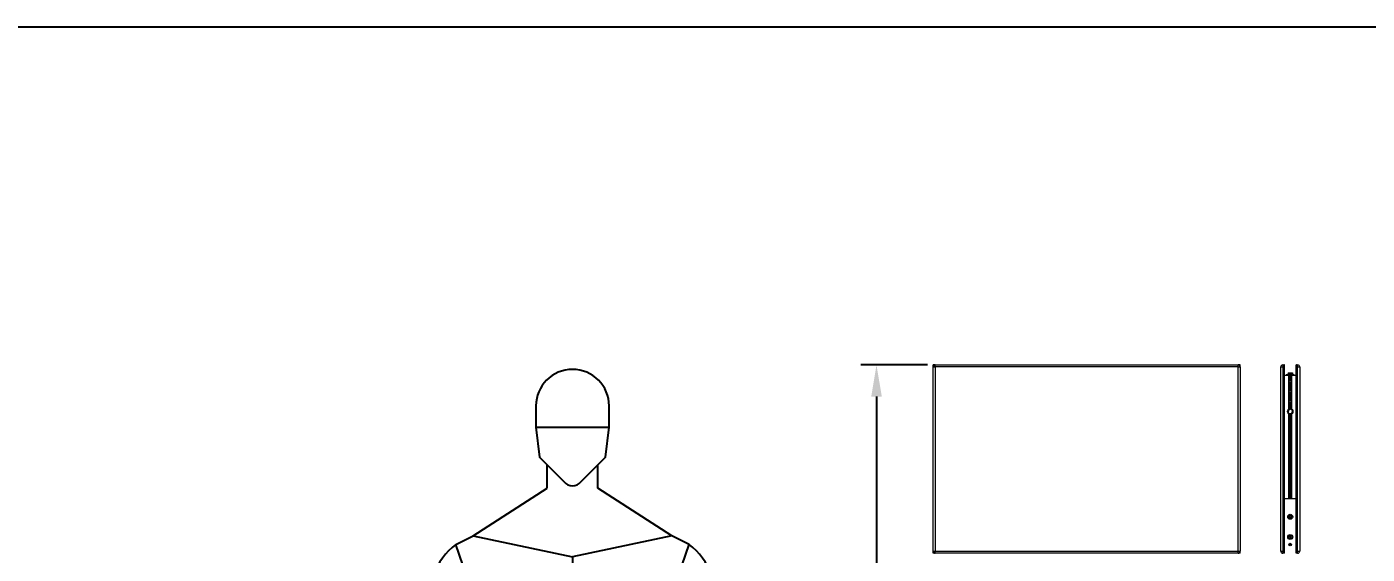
# Model space of a CAD drawing. Header units: inches. Extents: x 9936 to 27102, y -2774 to 11910.
# Drawn here: x 21339 to 23986, y 3303 to 4345 of the extents above; entities that cross this region are included whole.
import ezdxf

# ---------------------------------------------------------------- set-up
doc = ezdxf.new("R2010")
doc.units = ezdxf.units.IN
doc.header["$MEASUREMENT"] = 0
doc.layers.add('COTA', color=7, linetype='Continuous')
doc.layers.add('RECTO', color=20, linetype='Continuous')
doc.styles.get("Standard").update_dxf_attribs({"font": 'arial.ttf'})
doc.dimstyles.new('ISO-25', dxfattribs={"dimtxt": 2.5, "dimasz": 2.5, "dimexe": 1.25, "dimexo": 0.625, "dimtad": 1, "dimtxsty": 'Standard', "dimcen": 2.5, "dimadec": 0, "dimazin": 0, "dimtfac": 1, "dimtmove": 0, "dimatfit": 3, "dimfxl": 1, "dimarcsym": 0})

# ---------------------------------------------------------------- blocks, each defined once
blk = doc.blocks.new('*D14')
at = {"layer": 'COTA', "color": 0, "lineweight": -2, "transparency": 16777216}
for p, q in [((23117.4, 3676.9), (22985.7, 3676.9)), ((23016.9, 3614.4), (23016.9, 1933.4)), ((23218.4, 1870.9), (22985.7, 1870.9))]:
    blk.add_line(p, q, dxfattribs=at)
at = {"layer": 'COTA', "color": 0, "transparency": 16777216}
for points in [[(23006.5, 3614.4), (23027.4, 3614.4), (23016.9, 3676.9)], [(23006.5, 1933.4), (23027.4, 1933.4), (23016.9, 1870.9)]]:
    blk.add_solid(points, dxfattribs=at)
at = {"layer": 'Defpoints', "color": 0, "transparency": 16777216}
for p in [(23133, 3676.9), (23016.9, 1870.9), (23234, 1870.9)]:
    blk.add_point(p, dxfattribs=at)
at = {"layer": 'COTA', "color": 0, "transparency": 16777216, "insert": (22969.4, 2773.9), "char_height": 62.5, "attachment_point": 5, "rotation": 90}
blk.add_mtext('1806', dxfattribs=at)
blk = doc.blocks.new('A$C4D5502E0')
for p, q in [((758.9, 1699.9), (906.3, 1699.9)), ((782, 1578.5), (782, 1624.7)), ((883.1, 1578.5), (883.1, 1624.7)), ((634.6, 1483.1), (782, 1578.5)), ((1030.6, 1483.1), (883.1, 1578.5)), ((599.9, 1465.7), (634.6, 1483.1)), ((634.6, 1483.1), (832.6, 1441.2)), ((1030.6, 1483.1), (832.6, 1441.2)), ((1065.3, 1465.7), (1030.6, 1483.1)), ((695.3, 1188.2), (599.9, 1465.7)), ((969.9, 1188.2), (1065.3, 1465.7)), ((832.6, 1441.2), (832.6, 1196.1)), ((832.6, 1441.2), (832.6, 1196.1)), ((556.5, 1405), (556.5, 1248.9)), ((1108.6, 1405), (1108.6, 1248.9)), ((658.2, 1296.1), (643.2, 1110.1)), ((1007, 1296.1), (1021.9, 1110.1)), ((808, 1179.5), (695.3, 1188.2)), ((832.6, 1196.1), (808, 1179.5)), ((832.6, 1196.1), (857.1, 1179.5)), ((857.1, 1179.5), (969.9, 1188.2)), ((660.6, 1023.4), (632.7, 883.9)), ((660.6, 1023.4), (834, 945.4)), ((1004.6, 1023.4), (831.1, 945.4)), ((1004.6, 1023.4), (1032.5, 883.9)), ((832.6, 946), (832.6, 790.7)), ((832.6, 946), (832.6, 790.7)), ((832.6, 790.7), (816.7, 650.5)), ((832.6, 790.7), (848.4, 650.5)), ((816.7, 650.5), (799.4, 546.4)), ((848.4, 650.5), (865.8, 546.4)), ((703.9, 546.4), (703.9, 468.3)), ((703.9, 546.4), (799.4, 546.4)), ((799.4, 546.4), (799.4, 441.1)), ((961.2, 546.4), (865.8, 546.4)), ((865.8, 546.4), (865.8, 441.1)), ((961.2, 546.4), (961.2, 468.3)), ((703.9, 468.3), (799.4, 468.3)), ((961.2, 468.3), (865.8, 468.3)), ((686.6, 364.3), (738.6, 147.4)), ((978.5, 364.3), (926.5, 147.4)), ((738.6, 147.4), (790.7, 147.4)), ((790.7, 112.7), (790.7, 147.4)), ((874.5, 112.7), (874.5, 147.4)), ((926.5, 147.4), (874.5, 147.4)), ((799.4, 104.1), (790.7, 112.7)), ((865.8, 104.1), (874.5, 112.7)), ((790.7, 86.7), (799.4, 95.4)), ((790.7, 69.4), (790.7, 86.7)), ((799.4, 95.4), (799.4, 104.1)), ((865.8, 95.4), (865.8, 104.1)), ((874.5, 86.7), (865.8, 95.4)), ((874.5, 69.4), (874.5, 86.7)), ((703.9, 34.7), (686.6, 0)), ((961.2, 34.7), (978.5, 0)), ((686.6, 0), (799.4, 0)), ((978.5, 0), (865.8, 0))]:
    blk.add_line(p, q)
at = {"color": 7}
blk.add_line((832.6, 946), (832.6, 790.7), dxfattribs=at)
blk.add_lwpolyline([(849.2, 1590.8), (898.3, 1639.9), (905.5, 1699.9), (905.5, 1742.3, 1), (759.6, 1742.3), (759.6, 1699.9), (766.8, 1639.9), (816, 1590.8, 0.470233)], format="xyb", close=True)
for points in [[(582.5, 954), (582.5, 858.6), (591.2, 780.6), (634.6, 719.9), (660.6, 711.2), (695.3, 711.2), (651.9, 754.6), (643.2, 771.9), (643.2, 806.6), (669.3, 763.2), (677.9, 763.2), (669.3, 841.3), (617.2, 902), (625.9, 971.4)], [(1082.6, 954), (1082.6, 858.6), (1073.9, 780.6), (1030.6, 719.9), (1004.6, 711.2), (969.9, 711.2), (1013.2, 754.6), (1021.9, 771.9), (1021.9, 806.6), (995.9, 763.2), (987.2, 763.2), (995.9, 841.3), (1047.9, 902), (1039.3, 971.4)], [(799.4, 468.3), (799.4, 355.6), (790.7, 147.4)], [(865.8, 468.3), (865.8, 355.6), (874.5, 147.4)], [(738.6, 147.4), (738.6, 130.1), (730, 112.7), (730, 95.4), (721.3, 60.7), (703.9, 34.7)], [(926.5, 147.4), (926.5, 130.1), (935.2, 112.7), (935.2, 95.4), (943.8, 60.7), (961.2, 34.7)], [(790.7, 69.4), (808, 8.7), (799.4, 0)], [(874.5, 69.4), (857.1, 8.7), (865.8, 0)]]:
    blk.add_lwpolyline(points)
for centre, radius, start, end in [((669.3, 1370.3), 118, 126.0274, 162.8973), ((995.9, 1370.3), 118, 17.1027, 53.9726), ((682.3, 1261.9), 126.4, 185.9061, 210.9638), ((982.9, 1261.9), 126.4, 329.0362, 354.0939), ((907.8, 1087.2), 351.5, 161.8205, 202.2703), ((514.6, 1078.3), 132.5, 13.8847, 63.4349), ((471.9, 1149.2), 226.7, 326.3099, 9.9128), ((1193.2, 1149.2), 226.7, 170.0872, 213.6901), ((1150.6, 1078.3), 132.5, 116.5651, 166.1153), ((757.4, 1087.2), 351.5, 337.7297, 18.1795), ((322.3, 1079.8), 322.3, 340.3462, 5.4038), ((1342.8, 1079.8), 322.3, 174.5962, 199.6538), ((1135.4, 748), 476.3, 184.4387, 205.0484), ((529.7, 748), 476.3, 334.9516, 355.5613), ((825.4, 394.6), 142, 148.7363, 192.3391), ((839.8, 394.6), 142, 347.6609, 31.2637)]:
    blk.add_arc(centre, radius, start, end)

msp = doc.modelspace()

# ---------------------------------------------------------------- linework, layer by layer
msp.add_lwpolyline([(9936, 4344.958), (27102.135, 4344.958), (27102.135, 1620), (9936, 1620)], close=True)
at = {"layer": 'RECTO', "linetype": 'Continuous', "lineweight": 0}
for p, q in [((23130.179, 3675.743), (23129.007, 3676.915)), ((23129.007, 3672.915), (23129.007, 3676.915)), ((23133.007, 3676.915), (23129.007, 3676.915)), ((23129.007, 3308.915), (23129.007, 3672.915)), ((23129.007, 3672.915), (23133.007, 3672.915)), ((23133.007, 3672.915), (23133.007, 3676.915)), ((23133.007, 3676.915), (23731.007, 3676.915)), ((23133.007, 3672.915), (23133.007, 3308.915)), ((23731.007, 3672.915), (23133.007, 3672.915)), ((23731.007, 3672.915), (23731.007, 3676.915)), ((23735.007, 3676.915), (23731.007, 3676.915)), ((23731.007, 3308.915), (23731.007, 3672.915)), ((23731.007, 3672.915), (23735.007, 3672.915)), ((23733.835, 3675.743), (23735.007, 3676.915)), ((23735.007, 3672.915), (23735.007, 3676.915)), ((23735.007, 3672.915), (23735.007, 3308.915)), ((23815.194, 3672.915), (23819.194, 3672.915)), ((23815.194, 3308.915), (23815.194, 3672.915)), ((23819.194, 3676.915), (23819.194, 3672.915)), ((23819.194, 3676.915), (23821.194, 3676.915)), ((23819.194, 3672.915), (23819.194, 3308.915)), ((23821.194, 3672.915), (23819.194, 3672.915)), ((23821.194, 3304.915), (23821.194, 3676.915)), ((23822.294, 3676.915), (23821.194, 3676.915)), ((23821.194, 3308.915), (23821.194, 3672.915)), ((23822.294, 3304.915), (23822.294, 3676.915)), ((23830.801, 3656.115), (23822.294, 3656.115)), ((23825.894, 3657.115), (23825.894, 3656.115)), ((23830.801, 3657.115), (23825.894, 3657.115)), ((23826.394, 3657.615), (23828.644, 3657.615)), ((23828.644, 3658.215), (23828.644, 3657.215)), ((23835.898, 3658.215), (23828.644, 3658.215)), ((23830.801, 3657.215), (23828.644, 3657.215)), ((23829.662, 3661.215), (23829.662, 3658.215)), ((23829.662, 3661.215), (23833.292, 3661.215)), ((23830.801, 3657.215), (23830.801, 3589.157)), ((23832.091, 3657.215), (23830.801, 3657.215)), ((23835.696, 3657.215), (23832.091, 3657.215)), ((23832.091, 3647.029), (23832.091, 3657.215)), ((23833.045, 3647.56), (23833.045, 3656.115)), ((23834.742, 3656.115), (23833.045, 3656.115)), ((23833.292, 3661.215), (23833.292, 3658.215)), ((23833.292, 3661.215), (23837.523, 3661.215)), ((23834.742, 3647.56), (23834.742, 3656.115)), ((23835.696, 3657.215), (23835.696, 3647.029)), ((23836.986, 3657.215), (23835.696, 3657.215)), ((23839.144, 3658.215), (23835.898, 3658.215)), ((23839.144, 3657.215), (23836.986, 3657.215)), ((23836.986, 3589.157), (23836.986, 3657.215)), ((23840.591, 3657.115), (23836.986, 3657.115)), ((23845.494, 3656.115), (23836.986, 3656.115)), ((23837.523, 3661.215), (23837.523, 3658.215)), ((23837.523, 3661.215), (23838.125, 3661.215)), ((23838.125, 3661.215), (23838.125, 3658.215)), ((23839.144, 3657.215), (23839.144, 3658.215)), ((23839.144, 3657.615), (23840.172, 3657.615)), ((23840.172, 3657.615), (23841.394, 3657.615)), ((23841.894, 3657.115), (23840.591, 3657.115)), ((23841.894, 3656.115), (23841.894, 3657.115)), ((23845.494, 3304.915), (23845.494, 3676.915)), ((23846.594, 3676.915), (23845.494, 3676.915)), ((23846.594, 3676.915), (23848.594, 3676.915)), ((23846.594, 3304.915), (23846.594, 3676.915)), ((23846.594, 3672.915), (23846.594, 3308.915)), ((23848.594, 3672.915), (23846.594, 3672.915)), ((23848.594, 3672.915), (23848.594, 3676.915)), ((23848.594, 3308.915), (23848.594, 3672.915)), ((23848.594, 3672.915), (23852.594, 3672.915)), ((23852.594, 3672.915), (23852.594, 3308.915)), ((23832.091, 3627.029), (23832.091, 3642.801)), ((23833.045, 3627.56), (23833.045, 3642.269)), ((23834.742, 3627.56), (23834.742, 3642.269)), ((23835.696, 3642.801), (23835.696, 3627.029)), ((23832.091, 3607.029), (23832.091, 3622.801)), ((23832.091, 3589.846), (23832.091, 3602.801)), ((23833.045, 3607.56), (23833.045, 3622.269)), ((23833.045, 3590.096), (23833.045, 3602.269)), ((23834.742, 3607.56), (23834.742, 3622.269)), ((23834.742, 3590.096), (23834.742, 3602.269)), ((23835.696, 3622.801), (23835.696, 3607.029)), ((23835.696, 3602.801), (23835.696, 3589.846)), ((23830.264, 3587.705), (23829.662, 3583.167)), ((23829.662, 3583.167), (23833.292, 3580.376)), ((23834.495, 3589.454), (23830.264, 3587.705)), ((23830.744, 3576.915), (23830.744, 3412.915)), ((23831.555, 3576.915), (23830.744, 3576.915)), ((23830.801, 3580.672), (23830.801, 3576.915)), ((23832.644, 3576.915), (23831.555, 3576.915)), ((23831.555, 3412.915), (23831.555, 3576.915)), ((23832.091, 3576.915), (23832.091, 3579.984)), ((23832.644, 3412.915), (23832.644, 3576.915)), ((23833.045, 3412.915), (23833.045, 3579.734)), ((23833.292, 3580.376), (23837.523, 3582.124)), ((23838.125, 3586.663), (23834.495, 3589.454)), ((23834.742, 3412.915), (23834.742, 3579.734)), ((23835.144, 3576.915), (23835.144, 3412.915)), ((23836.233, 3576.915), (23835.144, 3576.915)), ((23835.696, 3579.984), (23835.696, 3576.915)), ((23837.044, 3576.915), (23836.233, 3576.915)), ((23836.233, 3412.915), (23836.233, 3576.915)), ((23836.986, 3576.915), (23836.986, 3580.672)), ((23837.044, 3412.915), (23837.044, 3576.915)), ((23837.523, 3582.124), (23838.125, 3586.663)), ((23823.394, 3412.915), (23826.94, 3412.915)), ((23826.94, 3412.915), (23840.847, 3412.915)), ((23840.847, 3412.915), (23844.394, 3412.915)), ((23833.294, 3377.515), (23831.894, 3377.515)), ((23831.894, 3377.515), (23831.894, 3376.315)), ((23833.294, 3376.315), (23831.894, 3376.315)), ((23834.494, 3378.915), (23833.294, 3378.915)), ((23833.294, 3378.915), (23833.294, 3377.515)), ((23833.294, 3376.315), (23833.294, 3374.915)), ((23834.494, 3374.915), (23833.294, 3374.915)), ((23834.494, 3378.915), (23834.494, 3377.515)), ((23835.894, 3377.515), (23834.494, 3377.515)), ((23835.894, 3376.315), (23834.494, 3376.315)), ((23834.494, 3376.315), (23834.494, 3374.915)), ((23835.894, 3377.515), (23835.894, 3376.315)), ((23833.294, 3337.515), (23831.894, 3337.515)), ((23831.894, 3337.515), (23831.894, 3336.315)), ((23833.294, 3336.315), (23831.894, 3336.315)), ((23834.494, 3338.915), (23833.294, 3338.915)), ((23833.294, 3338.915), (23833.294, 3337.515)), ((23833.294, 3336.315), (23833.294, 3334.915)), ((23834.494, 3338.915), (23834.494, 3337.515)), ((23835.894, 3337.515), (23834.494, 3337.515)), ((23835.894, 3336.315), (23834.494, 3336.315)), ((23834.494, 3336.315), (23834.494, 3334.915)), ((23835.894, 3337.515), (23835.894, 3336.315)), ((23129.007, 3308.915), (23133.007, 3308.915)), ((23129.007, 3304.915), (23129.007, 3308.915)), ((23133.007, 3304.915), (23133.007, 3308.915)), ((23133.007, 3308.915), (23731.007, 3308.915)), ((23731.007, 3308.915), (23735.007, 3308.915)), ((23731.007, 3304.915), (23731.007, 3308.915)), ((23735.007, 3304.915), (23735.007, 3308.915)), ((23815.194, 3308.915), (23819.194, 3308.915)), ((23819.194, 3308.915), (23821.194, 3308.915)), ((23819.194, 3308.915), (23819.194, 3304.915)), ((23822.294, 3325.715), (23823.394, 3325.715)), ((23831.915, 3320.615), (23831.697, 3320.615)), ((23831.915, 3320.615), (23831.915, 3323.528)), ((23836.091, 3320.615), (23831.915, 3320.615)), ((23832.01, 3323.615), (23835.765, 3323.615)), ((23834.494, 3334.915), (23833.294, 3334.915)), ((23844.394, 3325.715), (23845.494, 3325.715)), ((23846.594, 3308.915), (23848.594, 3308.915)), ((23848.594, 3308.915), (23852.594, 3308.915)), ((23848.594, 3304.915), (23848.594, 3308.915)), ((23129.007, 3304.915), (23130.179, 3306.086)), ((23133.007, 3304.915), (23129.007, 3304.915)), ((23731.007, 3304.915), (23133.007, 3304.915)), ((23735.007, 3304.915), (23731.007, 3304.915)), ((23735.007, 3304.915), (23733.835, 3306.086)), ((23821.194, 3304.915), (23819.194, 3304.915)), ((23822.294, 3304.915), (23821.194, 3304.915)), ((23846.594, 3304.915), (23845.494, 3304.915)), ((23848.594, 3304.915), (23846.594, 3304.915))]:
    msp.add_line(p, q, dxfattribs=at)
for centre, radius in [((23833.894, 3644.915), 1.984), ((23833.894, 3624.915), 1.984), ((23833.894, 3604.915), 1.984), ((23833.894, 3584.915), 5.25), ((23833.894, 3376.915), 4.889), ((23833.894, 3376.915), 3.965), ((23833.894, 3336.915), 4.889), ((23833.894, 3336.915), 3.965), ((23833.894, 3321.915), 2.553)]:
    msp.add_circle(centre, radius, dxfattribs=at)
for centre, radius, start, end in [((23133.007, 3672.915), 4, 90, 180), ((23731.007, 3672.915), 4, 0, 90), ((23819.194, 3672.915), 4, 90, 180), ((23826.394, 3657.115), 0.5, 90, 180), ((23833.894, 3657.815), 1.9, 198.40848, 243.474648), ((23833.894, 3657.815), 1.9, 296.525352, 341.59152), ((23841.394, 3657.115), 0.5, 0, 90), ((23848.594, 3672.915), 4, 0, 90), ((23833.894, 3644.915), 2.778, 130.460082, 229.539918), ((23833.894, 3624.915), 2.778, 130.460082, 229.539918), ((23833.894, 3644.915), 2.778, 72.215847, 107.784153), ((23833.894, 3644.915), 2.778, 252.215847, 287.784153), ((23833.894, 3624.915), 2.778, 72.215847, 107.784153), ((23833.894, 3644.915), 2.778, 310.460082, 49.539918), ((23833.894, 3624.915), 2.778, 310.460082, 49.539918), ((23833.894, 3604.915), 2.778, 130.460082, 229.539918), ((23833.894, 3624.915), 2.778, 252.215847, 287.784153), ((23833.894, 3604.915), 2.778, 72.215847, 107.784153), ((23833.894, 3604.915), 2.778, 252.215847, 287.784153), ((23833.894, 3604.915), 2.778, 310.460082, 49.539918), ((23133.007, 3308.915), 4, 180, 270), ((23731.007, 3308.915), 4, 270, 0), ((23819.194, 3308.915), 4, 180, 270), ((23848.594, 3308.915), 4, 270, 0)]:
    msp.add_arc(centre, radius, start, end, dxfattribs=at)
for points, knots in [([(23832.091, 3647.029), (23832.182, 3647.102), (23832.364, 3647.25), (23832.742, 3647.456), (23832.99, 3647.542), (23833.045, 3647.56)], [0, 0, 0, 0, 0.43917034, 0.87674758, 1, 1, 1, 1]), ([(23833.045, 3642.269), (23832.857, 3642.345), (23832.48, 3642.495), (23832.207, 3642.704), (23832.11, 3642.785), (23832.091, 3642.801)], [0, 0, 0, 0, 0.4444826, 0.88782305, 1, 1, 1, 1]), ([(23832.091, 3627.029), (23832.182, 3627.102), (23832.364, 3627.25), (23832.742, 3627.456), (23832.99, 3627.542), (23833.045, 3627.56)], [0, 0, 0, 0, 0.43917034, 0.87674758, 1, 1, 1, 1]), ([(23834.742, 3647.56), (23834.931, 3647.485), (23835.307, 3647.335), (23835.58, 3647.126), (23835.677, 3647.045), (23835.696, 3647.029)], [0, 0, 0, 0, 0.4444826, 0.88782305, 1, 1, 1, 1]), ([(23835.696, 3642.801), (23835.605, 3642.727), (23835.423, 3642.58), (23835.046, 3642.373), (23834.797, 3642.288), (23834.742, 3642.269)], [0, 0, 0, 0, 0.43917034, 0.87674758, 1, 1, 1, 1]), ([(23834.742, 3627.56), (23834.931, 3627.485), (23835.307, 3627.335), (23835.58, 3627.126), (23835.677, 3627.045), (23835.696, 3627.029)], [0, 0, 0, 0, 0.444482604, 0.887823054, 1, 1, 1, 1]), ([(23833.045, 3622.269), (23832.857, 3622.345), (23832.48, 3622.495), (23832.207, 3622.704), (23832.11, 3622.785), (23832.091, 3622.801)], [0, 0, 0, 0, 0.4444826, 0.88782305, 1, 1, 1, 1]), ([(23832.091, 3607.029), (23832.182, 3607.102), (23832.364, 3607.25), (23832.742, 3607.456), (23832.99, 3607.542), (23833.045, 3607.56)], [0, 0, 0, 0, 0.43917034, 0.87674758, 1, 1, 1, 1]), ([(23833.045, 3602.269), (23832.857, 3602.345), (23832.48, 3602.495), (23832.207, 3602.704), (23832.11, 3602.785), (23832.091, 3602.801)], [0, 0, 0, 0, 0.4444826, 0.88782305, 1, 1, 1, 1]), ([(23835.696, 3622.801), (23835.605, 3622.727), (23835.423, 3622.58), (23835.046, 3622.373), (23834.797, 3622.288), (23834.742, 3622.269)], [0, 0, 0, 0, 0.43917034, 0.87674758, 1, 1, 1, 1]), ([(23834.742, 3607.56), (23834.931, 3607.485), (23835.307, 3607.335), (23835.58, 3607.126), (23835.677, 3607.045), (23835.696, 3607.029)], [0, 0, 0, 0, 0.4444826, 0.88782305, 1, 1, 1, 1]), ([(23835.696, 3602.801), (23835.605, 3602.727), (23835.423, 3602.58), (23835.046, 3602.373), (23834.797, 3602.288), (23834.742, 3602.269)], [0, 0, 0, 0, 0.43917034, 0.87674758, 1, 1, 1, 1])]:
    msp.add_open_spline(points, degree=3, knots=knots, dxfattribs=at)

# ---------------------------------------------------------------- block references
at = {"xscale": 0.99, "yscale": 0.99, "zscale": 0.99}
msp.add_blockref('A$C4D5502E0', (21592.411, 1870.915), dxfattribs=at)

# ---------------------------------------------------------------- dimensions: what is measured, and where the dimension line sits
at = {"layer": 'COTA'}
dim = msp.add_linear_dim(base=(23016.949, 1870.915), p1=(23133.007, 3676.915), p2=(23234.007, 1870.915), angle=90, dimstyle='ISO-25', override={"dimscale": 25}, dxfattribs=at)
dim.commit()
dim.dimension.update_dxf_attribs({"geometry": '*D14', "text_midpoint": (22969.413, 2773.915)})

doc.saveas('drawing.dxf')
